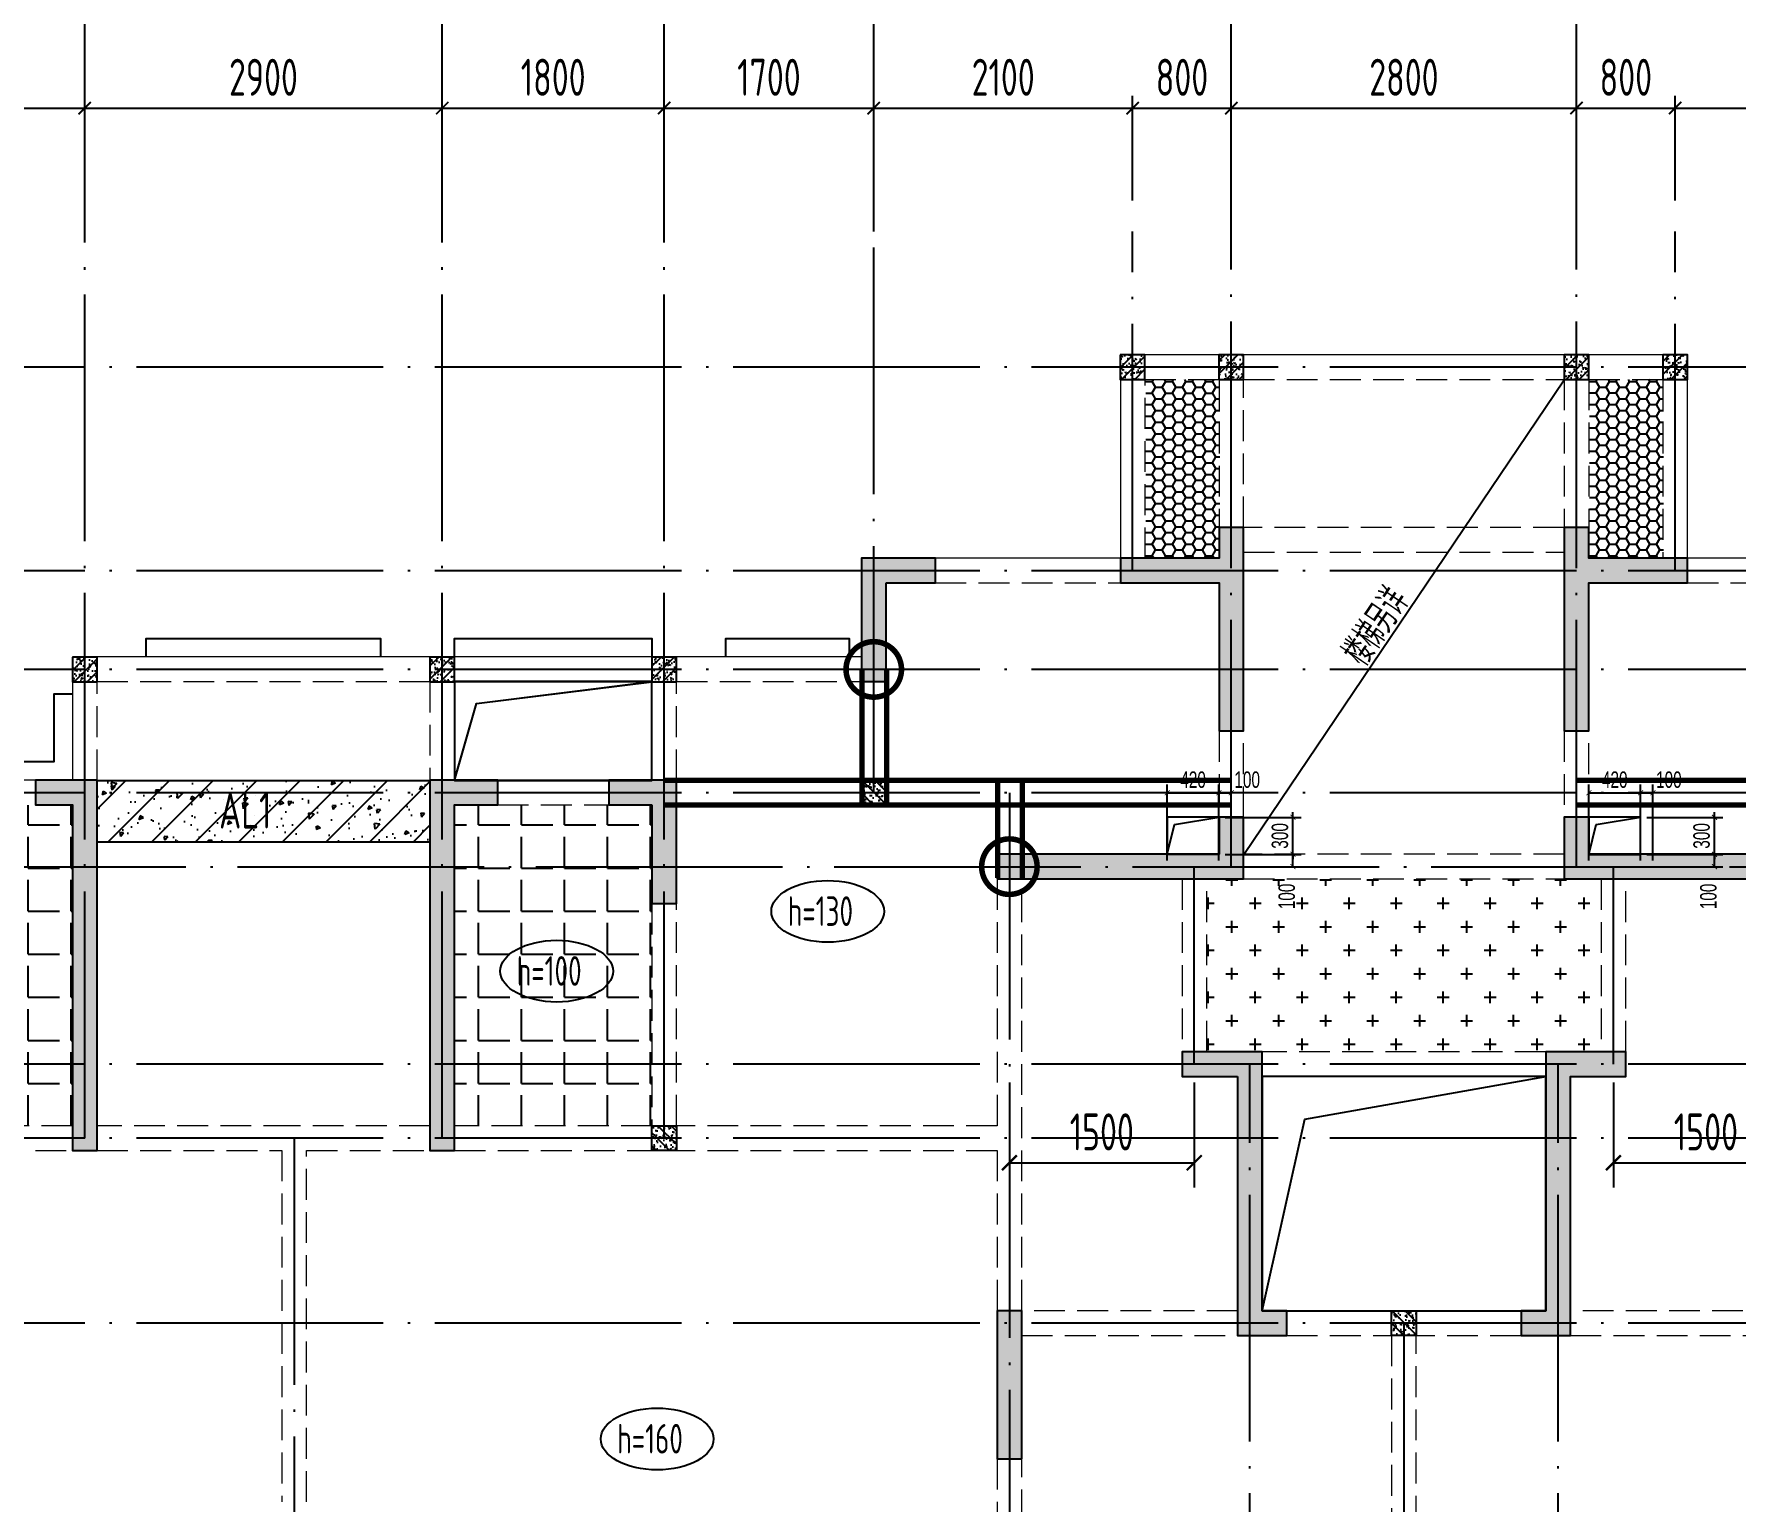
# Model space of a CAD drawing. Extents: x -655480 to 203344, y -294099 to 287156.
# Drawn here: x -164129 to -150325, y -72669 to -60768 of the extents above; entities that cross this region are included whole.
import ezdxf
from ezdxf.enums import TextEntityAlignment as Align

# ---------------------------------------------------------------- set-up
doc = ezdxf.new("R2010")
doc.units = 0
doc.header["$LTSCALE"] = 1000
for name, pattern in [('DASH', [0.35, 0.25, -0.1]), ('DASHED', [0.75, 0.5, -0.25]), ('DOTE', [2.42, 2, -0.2, 0.02, -0.2])]:
    doc.linetypes.add(name, pattern=pattern)
doc.layers.get('0').update_dxf_attribs({"linetype": 'CONTINUOUS'})
doc.layers.get('DEFPOINTS').update_dxf_attribs({"linetype": 'CONTINUOUS'})
doc.layers.add('+公共字体', color=7, linetype='CONTINUOUS', lineweight=20)
for name, color, linetype in [('A-AXIS', 1, 'CONTINUOUS'), ('A-DOTE', 10, 'DOTE'), ('BEAM', 4, 'DASHED'), ('ROOF', 183, 'CONTINUOUS'), ('S-B板填充', 251, 'CONTINUOUS'), ('S-B板标注', 3, 'CONTINUOUS'), ('S-B板配筋号', 7, 'CONTINUOUS'), ('S-C承台编号', 6, 'CONTINUOUS'), ('S-D洞口', 4, 'CONTINUOUS'), ('S-D洞口标注', 3, 'CONTINUOUS'), ('S-L主梁线', 4, 'DASH'), ('S-Q墙填充', 252, 'CONTINUOUS'), ('S-Q墙实线', 6, 'CONTINUOUS'), ('S-Q墙标注', 3, 'CONTINUOUS'), ('S-Y一般标注', 3, 'CONTINUOUS'), ('S-板正筋', 2, 'CONTINUOUS'), ('S-构造柱', 212, 'CONTINUOUS'), ('TEXT', 2, 'CONTINUOUS'), ('水平筋标注', 7, 'CONTINUOUS'), ('看线', 251, 'CONTINUOUS')]:
    doc.layers.add(name, color=color, linetype=linetype)
doc.layers.add('配箍校核', color=34, linetype='CONTINUOUS', plot=False)
doc.styles.add('TSSD_DIMENSION', font='Tssdeng.shx', dxfattribs={"width": 0.7, "bigfont": 'tssdchn.shx'})
doc.styles.add('TSSD_REIN', font='tssdeng.shx', dxfattribs={"width": 0.7, "height": 300, "bigfont": 'tssdchn.shx'})
doc.styles.add('结构文字', font='zstxt.shx', dxfattribs={"width": 0.7, "bigfont": 'zshz.shx'})
doc.dimstyles.new('STRUCK', dxfattribs={"dimtxt": 400, "dimasz": 121, "dimexe": 200, "dimexo": 150, "dimgap": 115, "dimtad": 1, "dimdec": 0, "dimdsep": 46, "dimtxsty": '结构文字', "dimblk": 'ARCHTICK', "dimcen": 400, "dimclrd": 3, "dimclre": 3, "dimclrt": 7, "dimadec": 0, "dimazin": 0, "dimtfac": 1, "dimtdec": 0, "dimtix": 1, "dimtmove": 2, "dimatfit": 3, "dimldrblk": '_DIMX', "dimfxl": 1, "dimtolj": 1, "dimtzin": 0, "dimarcsym": 0})
doc.dimstyles.new('STRUCK30', dxfattribs={"dimscale": 0.33333, "dimtxt": 400, "dimasz": 121, "dimexe": 200, "dimexo": 150, "dimgap": 115, "dimtad": 1, "dimdec": 0, "dimdsep": 46, "dimtxsty": '结构文字', "dimblk": 'ARCHTICK', "dimcen": 400, "dimclrd": 3, "dimclre": 3, "dimclrt": 7, "dimadec": 0, "dimazin": 0, "dimtfac": 1, "dimtdec": 0, "dimtix": 1, "dimtmove": 2, "dimatfit": 3, "dimldrblk": '_DIMX', "dimfxl": 1, "dimtolj": 1, "dimtzin": 0, "dimarcsym": 0})
doc.dimstyles.new('TSSD_100_100', dxfattribs={"dimtxt": 300, "dimasz": 100, "dimexe": 100, "dimexo": 250, "dimgap": 100, "dimtad": 1, "dimdec": 0, "dimzin": 0, "dimdsep": 46, "dimtxsty": 'TSSD_DIMENSION', "dimblk": 'ARCHTICK', "dimcen": 0, "dimdle": 100, "dimclrt": 7, "dimadec": 0, "dimazin": 0, "dimtfac": 1, "dimtdec": 0, "dimtix": 1, "dimtmove": 2, "dimatfit": 3, "dimldrblk": 'ARCHTICK', "dimfxl": 1, "dimtolj": 1, "dimtzin": 0, "dimarcsym": 0})

# ---------------------------------------------------------------- blocks, each defined once
blk = doc.blocks.new('_ArchTick')
at = {"color": 0, "linetype": 'ByBlock', "const_width": 0.15}
blk.add_lwpolyline([(-0.5, -0.5), (0.5, 0.5)], dxfattribs=at)
blk = doc.blocks.new('*D161')
at = {"layer": 'DEFPOINTS', "color": 0, "transparency": 16777216}
for p in [(31400, 19250), (29600, 18250), (31400, 18250)]:
    blk.add_point(p, dxfattribs=at)
at = {"layer": 'S-Y一般标注', "color": 0, "lineweight": -2, "transparency": 16777216}
for p, q in [((29600, 18500), (29600, 19350)), ((31400, 18500), (31400, 19350)), ((29500, 19250), (31500, 19250))]:
    blk.add_line(p, q, dxfattribs=at)
at = {"layer": 'S-Y一般标注', "color": 0, "lineweight": -2, "transparency": 16777216, "xscale": 100, "yscale": 100, "zscale": 100, "rotation": 180}
blk.add_blockref('_ArchTick', (29600, 19250), dxfattribs=at)
at = {"layer": 'S-Y一般标注', "color": 0, "lineweight": -2, "transparency": 16777216, "xscale": 100, "yscale": 100, "zscale": 100}
blk.add_blockref('_ArchTick', (31400, 19250), dxfattribs=at)
at = {"layer": 'S-Y一般标注', "color": 7, "transparency": 16777216, "insert": (30500, 19500), "char_height": 300, "attachment_point": 5, "style": 'TSSD_DIMENSION'}
blk.add_mtext('\\A1;1800', dxfattribs=at)
blk = doc.blocks.new('*D162')
at = {"layer": 'DEFPOINTS', "color": 0, "transparency": 16777216}
for p in [(34300, 19250), (31400, 18250), (34300, 18250)]:
    blk.add_point(p, dxfattribs=at)
at = {"layer": 'S-Y一般标注', "color": 0, "lineweight": -2, "transparency": 16777216}
for p, q in [((31400, 18500), (31400, 19350)), ((34300, 18500), (34300, 19350)), ((31300, 19250), (34400, 19250))]:
    blk.add_line(p, q, dxfattribs=at)
at = {"layer": 'S-Y一般标注', "color": 0, "lineweight": -2, "transparency": 16777216, "xscale": 100, "yscale": 100, "zscale": 100, "rotation": 180}
blk.add_blockref('_ArchTick', (31400, 19250), dxfattribs=at)
at = {"layer": 'S-Y一般标注', "color": 0, "lineweight": -2, "transparency": 16777216, "xscale": 100, "yscale": 100, "zscale": 100}
blk.add_blockref('_ArchTick', (34300, 19250), dxfattribs=at)
at = {"layer": 'S-Y一般标注', "color": 7, "transparency": 16777216, "insert": (32850, 19500), "char_height": 300, "attachment_point": 5, "style": 'TSSD_DIMENSION'}
blk.add_mtext('\\A1;2900', dxfattribs=at)
blk = doc.blocks.new('*D163')
at = {"layer": 'DEFPOINTS', "color": 0, "transparency": 16777216}
for p in [(36100, 19250), (34300, 18250), (36100, 18250)]:
    blk.add_point(p, dxfattribs=at)
at = {"layer": 'S-Y一般标注', "color": 0, "lineweight": -2, "transparency": 16777216}
for p, q in [((34300, 18500), (34300, 19350)), ((36100, 18500), (36100, 19350)), ((34200, 19250), (36200, 19250))]:
    blk.add_line(p, q, dxfattribs=at)
at = {"layer": 'S-Y一般标注', "color": 0, "lineweight": -2, "transparency": 16777216, "xscale": 100, "yscale": 100, "zscale": 100, "rotation": 180}
blk.add_blockref('_ArchTick', (34300, 19250), dxfattribs=at)
at = {"layer": 'S-Y一般标注', "color": 0, "lineweight": -2, "transparency": 16777216, "xscale": 100, "yscale": 100, "zscale": 100}
blk.add_blockref('_ArchTick', (36100, 19250), dxfattribs=at)
at = {"layer": 'S-Y一般标注', "color": 7, "transparency": 16777216, "insert": (35200, 19500), "char_height": 300, "attachment_point": 5, "style": 'TSSD_DIMENSION'}
blk.add_mtext('\\A1;1800', dxfattribs=at)
blk = doc.blocks.new('*D164')
at = {"layer": 'DEFPOINTS', "color": 0, "transparency": 16777216}
for p in [(37800, 19250), (36100, 18250), (37800, 18250)]:
    blk.add_point(p, dxfattribs=at)
at = {"layer": 'S-Y一般标注', "color": 0, "lineweight": -2, "transparency": 16777216}
for p, q in [((36100, 18500), (36100, 19350)), ((37800, 18500), (37800, 19350)), ((36000, 19250), (37900, 19250))]:
    blk.add_line(p, q, dxfattribs=at)
at = {"layer": 'S-Y一般标注', "color": 0, "lineweight": -2, "transparency": 16777216, "xscale": 100, "yscale": 100, "zscale": 100, "rotation": 180}
blk.add_blockref('_ArchTick', (36100, 19250), dxfattribs=at)
at = {"layer": 'S-Y一般标注', "color": 0, "lineweight": -2, "transparency": 16777216, "xscale": 100, "yscale": 100, "zscale": 100}
blk.add_blockref('_ArchTick', (37800, 19250), dxfattribs=at)
at = {"layer": 'S-Y一般标注', "color": 7, "transparency": 16777216, "insert": (36950, 19500), "char_height": 300, "attachment_point": 5, "style": 'TSSD_DIMENSION'}
blk.add_mtext('\\A1;1700', dxfattribs=at)
blk = doc.blocks.new('*D165')
at = {"layer": 'DEFPOINTS', "color": 0, "transparency": 16777216}
for p in [(40700, 19250), (39900, 18250), (40700, 18250)]:
    blk.add_point(p, dxfattribs=at)
at = {"layer": 'S-Y一般标注', "color": 0, "lineweight": -2, "transparency": 16777216}
for p, q in [((39900, 18500), (39900, 19350)), ((40700, 18500), (40700, 19350)), ((39800, 19250), (40800, 19250))]:
    blk.add_line(p, q, dxfattribs=at)
at = {"layer": 'S-Y一般标注', "color": 0, "lineweight": -2, "transparency": 16777216, "xscale": 100, "yscale": 100, "zscale": 100, "rotation": 180}
blk.add_blockref('_ArchTick', (39900, 19250), dxfattribs=at)
at = {"layer": 'S-Y一般标注', "color": 0, "lineweight": -2, "transparency": 16777216, "xscale": 100, "yscale": 100, "zscale": 100}
blk.add_blockref('_ArchTick', (40700, 19250), dxfattribs=at)
at = {"layer": 'S-Y一般标注', "color": 7, "transparency": 16777216, "insert": (40300, 19500), "char_height": 300, "attachment_point": 5, "style": 'TSSD_DIMENSION'}
blk.add_mtext('\\A1;800', dxfattribs=at)
blk = doc.blocks.new('*D166')
at = {"layer": 'DEFPOINTS', "color": 0, "transparency": 16777216}
for p in [(43500, 19250), (40700, 18250), (43500, 18250)]:
    blk.add_point(p, dxfattribs=at)
at = {"layer": 'S-Y一般标注', "color": 0, "lineweight": -2, "transparency": 16777216}
for p, q in [((40700, 18500), (40700, 19350)), ((43500, 18500), (43500, 19350)), ((40600, 19250), (43600, 19250))]:
    blk.add_line(p, q, dxfattribs=at)
at = {"layer": 'S-Y一般标注', "color": 0, "lineweight": -2, "transparency": 16777216, "xscale": 100, "yscale": 100, "zscale": 100, "rotation": 180}
blk.add_blockref('_ArchTick', (40700, 19250), dxfattribs=at)
at = {"layer": 'S-Y一般标注', "color": 0, "lineweight": -2, "transparency": 16777216, "xscale": 100, "yscale": 100, "zscale": 100}
blk.add_blockref('_ArchTick', (43500, 19250), dxfattribs=at)
at = {"layer": 'S-Y一般标注', "color": 7, "transparency": 16777216, "insert": (42100, 19500), "char_height": 300, "attachment_point": 5, "style": 'TSSD_DIMENSION'}
blk.add_mtext('\\A1;2800', dxfattribs=at)
blk = doc.blocks.new('*D167')
at = {"layer": 'DEFPOINTS', "color": 0, "transparency": 16777216}
for p in [(46400, 19250), (44300, 18250), (46400, 18250)]:
    blk.add_point(p, dxfattribs=at)
at = {"layer": 'S-Y一般标注', "color": 0, "lineweight": -2, "transparency": 16777216}
for p, q in [((44300, 18500), (44300, 19350)), ((46400, 18500), (46400, 19350)), ((44200, 19250), (46500, 19250))]:
    blk.add_line(p, q, dxfattribs=at)
at = {"layer": 'S-Y一般标注', "color": 0, "lineweight": -2, "transparency": 16777216, "xscale": 100, "yscale": 100, "zscale": 100, "rotation": 180}
blk.add_blockref('_ArchTick', (44300, 19250), dxfattribs=at)
at = {"layer": 'S-Y一般标注', "color": 0, "lineweight": -2, "transparency": 16777216, "xscale": 100, "yscale": 100, "zscale": 100}
blk.add_blockref('_ArchTick', (46400, 19250), dxfattribs=at)
at = {"layer": 'S-Y一般标注', "color": 7, "transparency": 16777216, "insert": (45742, 19500), "char_height": 300, "attachment_point": 5, "style": 'TSSD_DIMENSION'}
blk.add_mtext('\\A1;2100', dxfattribs=at)
blk = doc.blocks.new('*D185')
at = {"layer": 'DEFPOINTS', "color": 0, "transparency": 16777216}
for p in [(39900, 19250), (37800, 18250), (39900, 18250)]:
    blk.add_point(p, dxfattribs=at)
at = {"layer": 'S-Y一般标注', "color": 0, "lineweight": -2, "transparency": 16777216}
for p, q in [((37800, 18500), (37800, 19350)), ((39900, 18500), (39900, 19350)), ((37700, 19250), (40000, 19250))]:
    blk.add_line(p, q, dxfattribs=at)
at = {"layer": 'S-Y一般标注', "color": 0, "lineweight": -2, "transparency": 16777216, "xscale": 100, "yscale": 100, "zscale": 100, "rotation": 180}
blk.add_blockref('_ArchTick', (37800, 19250), dxfattribs=at)
at = {"layer": 'S-Y一般标注', "color": 0, "lineweight": -2, "transparency": 16777216, "xscale": 100, "yscale": 100, "zscale": 100}
blk.add_blockref('_ArchTick', (39900, 19250), dxfattribs=at)
at = {"layer": 'S-Y一般标注', "color": 7, "transparency": 16777216, "insert": (38850, 19500), "char_height": 300, "attachment_point": 5, "style": 'TSSD_DIMENSION'}
blk.add_mtext('\\A1;2100', dxfattribs=at)
blk = doc.blocks.new('*D186')
at = {"layer": 'DEFPOINTS', "color": 0, "transparency": 16777216}
for p in [(44300, 19250), (43500, 18250), (44300, 18250)]:
    blk.add_point(p, dxfattribs=at)
at = {"layer": 'S-Y一般标注', "color": 0, "lineweight": -2, "transparency": 16777216}
for p, q in [((43500, 18500), (43500, 19350)), ((44300, 18500), (44300, 19350)), ((43400, 19250), (44400, 19250))]:
    blk.add_line(p, q, dxfattribs=at)
at = {"layer": 'S-Y一般标注', "color": 0, "lineweight": -2, "transparency": 16777216, "xscale": 100, "yscale": 100, "zscale": 100, "rotation": 180}
blk.add_blockref('_ArchTick', (43500, 19250), dxfattribs=at)
at = {"layer": 'S-Y一般标注', "color": 0, "lineweight": -2, "transparency": 16777216, "xscale": 100, "yscale": 100, "zscale": 100}
blk.add_blockref('_ArchTick', (44300, 19250), dxfattribs=at)
at = {"layer": 'S-Y一般标注', "color": 7, "transparency": 16777216, "insert": (43900, 19500), "char_height": 300, "attachment_point": 5, "style": 'TSSD_DIMENSION'}
blk.add_mtext('\\A1;800', dxfattribs=at)
blk = doc.blocks.new('20210729.03504727')
at = {"layer": '看线', "color": 202, "ltscale": 0.5}
for points in [[(26800, 10800), (26800, 10950), (28700, 10950), (28700, 10800)], [(29300, 10800), (29300, 10950), (30900, 10950), (30900, 10800)], [(31500, 10800), (31500, 10950), (32500, 10950), (32500, 10800)], [(26200, 10500), (26050, 10500), (26050, 9950), (24500, 9950)]]:
    blk.add_lwpolyline(points, dxfattribs=at)
blk = doc.blocks.new('*D1394')
at = {"layer": 'DEFPOINTS', "color": 0, "transparency": 16777216}
for p in [(-151098, -67119), (-150498, -67119), (-151098, -67419)]:
    blk.add_point(p, dxfattribs=at)
at = {"layer": 'S-D洞口标注', "color": 3, "lineweight": -2, "transparency": 16777216}
for p, q in [((-150498, -67119), (-150498, -67078)), ((-151048, -67119), (-150431, -67119)), ((-150498, -67419), (-150498, -67119)), ((-151048, -67419), (-150431, -67419)), ((-150498, -67419), (-150498, -67459))]:
    blk.add_line(p, q, dxfattribs=at)
at = {"layer": 'S-D洞口标注', "color": 3, "lineweight": -2, "transparency": 16777216, "xscale": 40.33293, "yscale": 40.33293, "zscale": 40.33293}
for p, rotation in [((-150498, -67119), 270), ((-150498, -67419), 90)]:
    blk.add_blockref('_ArchTick', p, dxfattribs=dict(at, rotation=rotation))
at = {"layer": 'S-D洞口标注', "color": 7, "transparency": 16777216, "insert": (-150603, -67269), "char_height": 133.3, "attachment_point": 5, "rotation": 90, "style": '结构文字'}
blk.add_mtext('\\A1;300', dxfattribs=at)
blk = doc.blocks.new('_DIMX')
blk.add_line((-150, 0), (150, 0))
at = {"const_width": 50}
blk.add_lwpolyline([(-70, -70), (70, 70)], dxfattribs=at)
blk = doc.blocks.new('*D1395')
at = {"layer": 'DEFPOINTS', "color": 0, "transparency": 16777216}
for p in [(-151098, -66919), (-151518, -67519), (-151098, -67519)]:
    blk.add_point(p, dxfattribs=at)
at = {"layer": 'S-D洞口标注', "color": 3, "lineweight": -2, "transparency": 16777216}
for p, q in [((-151518, -67469), (-151518, -66853)), ((-151518, -66919), (-151098, -66919)), ((-151098, -67469), (-151098, -66853))]:
    blk.add_line(p, q, dxfattribs=at)
at = {"layer": 'S-D洞口标注', "color": 3, "lineweight": -2, "transparency": 16777216, "xscale": 40.33293, "yscale": 40.33293, "zscale": 40.33293, "rotation": 180}
blk.add_blockref('_ArchTick', (-151518, -66919), dxfattribs=at)
at = {"layer": 'S-D洞口标注', "color": 3, "lineweight": -2, "transparency": 16777216, "xscale": 40.33293, "yscale": 40.33293, "zscale": 40.33293}
blk.add_blockref('_ArchTick', (-151098, -66919), dxfattribs=at)
at = {"layer": 'S-D洞口标注', "color": 7, "transparency": 16777216, "insert": (-151308, -66814), "char_height": 133.3, "attachment_point": 5, "style": '结构文字'}
blk.add_mtext('\\A1;420', dxfattribs=at)
blk = doc.blocks.new('*D1396')
at = {"layer": 'DEFPOINTS', "color": 0, "transparency": 16777216}
for p in [(-150998, -66919), (-151098, -67519), (-150998, -67519)]:
    blk.add_point(p, dxfattribs=at)
at = {"layer": 'S-D洞口标注', "color": 3, "lineweight": -2, "transparency": 16777216}
for p, q in [((-151098, -67469), (-151098, -66853)), ((-151098, -66919), (-150998, -66919)), ((-150998, -67469), (-150998, -66853))]:
    blk.add_line(p, q, dxfattribs=at)
at = {"layer": 'S-D洞口标注', "color": 3, "lineweight": -2, "transparency": 16777216, "xscale": 40.33293, "yscale": 40.33293, "zscale": 40.33293, "rotation": 180}
blk.add_blockref('_ArchTick', (-151098, -66919), dxfattribs=at)
at = {"layer": 'S-D洞口标注', "color": 3, "lineweight": -2, "transparency": 16777216, "xscale": 40.33293, "yscale": 40.33293, "zscale": 40.33293}
blk.add_blockref('_ArchTick', (-150998, -66919), dxfattribs=at)
at = {"layer": 'S-D洞口标注', "color": 7, "transparency": 16777216, "insert": (-150869, -66814), "char_height": 133.3, "attachment_point": 5, "style": '结构文字'}
blk.add_mtext('\\A1;100', dxfattribs=at)
blk = doc.blocks.new('*D1397')
at = {"layer": 'DEFPOINTS', "color": 0, "transparency": 16777216}
for p in [(-151098, -67419), (-150498, -67419), (-151098, -67519)]:
    blk.add_point(p, dxfattribs=at)
at = {"layer": 'S-D洞口标注', "color": 3, "lineweight": -2, "transparency": 16777216}
for p, q in [((-151048, -67419), (-150431, -67419)), ((-150498, -67519), (-150498, -67419)), ((-151048, -67519), (-150431, -67519))]:
    blk.add_line(p, q, dxfattribs=at)
at = {"layer": 'S-D洞口标注', "color": 3, "lineweight": -2, "transparency": 16777216, "xscale": 40.33293, "yscale": 40.33293, "zscale": 40.33293}
for p, rotation in [((-150498, -67419), 90), ((-150498, -67519), 270)]:
    blk.add_blockref('_ArchTick', p, dxfattribs=dict(at, rotation=rotation))
at = {"layer": 'S-D洞口标注', "color": 7, "transparency": 16777216, "insert": (-150548, -67760), "char_height": 133.3, "attachment_point": 5, "rotation": 90, "style": '结构文字'}
blk.add_mtext('\\A1;100', dxfattribs=at)
blk = doc.blocks.new('*D1398')
at = {"layer": 'DEFPOINTS', "color": 0, "transparency": 16777216}
for p in [(-154518, -67119), (-153918, -67119), (-154518, -67419)]:
    blk.add_point(p, dxfattribs=at)
at = {"layer": 'S-D洞口标注', "color": 3, "lineweight": -2, "transparency": 16777216}
for p, q in [((-153918, -67119), (-153918, -67078)), ((-154468, -67119), (-153851, -67119)), ((-153918, -67419), (-153918, -67119)), ((-154468, -67419), (-153851, -67419)), ((-153918, -67419), (-153918, -67459))]:
    blk.add_line(p, q, dxfattribs=at)
at = {"layer": 'S-D洞口标注', "color": 3, "lineweight": -2, "transparency": 16777216, "xscale": 40.33293, "yscale": 40.33293, "zscale": 40.33293}
for p, rotation in [((-153918, -67119), 270), ((-153918, -67419), 90)]:
    blk.add_blockref('_ArchTick', p, dxfattribs=dict(at, rotation=rotation))
at = {"layer": 'S-D洞口标注', "color": 7, "transparency": 16777216, "insert": (-154023, -67269), "char_height": 133.3, "attachment_point": 5, "rotation": 90, "style": '结构文字'}
blk.add_mtext('\\A1;300', dxfattribs=at)
blk = doc.blocks.new('*D1399')
at = {"layer": 'DEFPOINTS', "color": 0, "transparency": 16777216}
for p in [(-154518, -66919), (-154938, -67519), (-154518, -67519)]:
    blk.add_point(p, dxfattribs=at)
at = {"layer": 'S-D洞口标注', "color": 3, "lineweight": -2, "transparency": 16777216}
for p, q in [((-154938, -67469), (-154938, -66852)), ((-154938, -66919), (-154518, -66919)), ((-154518, -67469), (-154518, -66852))]:
    blk.add_line(p, q, dxfattribs=at)
at = {"layer": 'S-D洞口标注', "color": 3, "lineweight": -2, "transparency": 16777216, "xscale": 40.33293, "yscale": 40.33293, "zscale": 40.33293, "rotation": 180}
blk.add_blockref('_ArchTick', (-154938, -66919), dxfattribs=at)
at = {"layer": 'S-D洞口标注', "color": 3, "lineweight": -2, "transparency": 16777216, "xscale": 40.33293, "yscale": 40.33293, "zscale": 40.33293}
blk.add_blockref('_ArchTick', (-154518, -66919), dxfattribs=at)
at = {"layer": 'S-D洞口标注', "color": 7, "transparency": 16777216, "insert": (-154728, -66814), "char_height": 133.3, "attachment_point": 5, "style": '结构文字'}
blk.add_mtext('\\A1;420', dxfattribs=at)
blk = doc.blocks.new('*D1400')
at = {"layer": 'DEFPOINTS', "color": 0, "transparency": 16777216}
for p in [(-154418, -66919), (-154518, -67519), (-154418, -67519)]:
    blk.add_point(p, dxfattribs=at)
at = {"layer": 'S-D洞口标注', "color": 3, "lineweight": -2, "transparency": 16777216}
for p, q in [((-154518, -67469), (-154518, -66852)), ((-154518, -66919), (-154418, -66919)), ((-154418, -67469), (-154418, -66852))]:
    blk.add_line(p, q, dxfattribs=at)
at = {"layer": 'S-D洞口标注', "color": 3, "lineweight": -2, "transparency": 16777216, "xscale": 40.33293, "yscale": 40.33293, "zscale": 40.33293, "rotation": 180}
blk.add_blockref('_ArchTick', (-154518, -66919), dxfattribs=at)
at = {"layer": 'S-D洞口标注', "color": 3, "lineweight": -2, "transparency": 16777216, "xscale": 40.33293, "yscale": 40.33293, "zscale": 40.33293}
blk.add_blockref('_ArchTick', (-154418, -66919), dxfattribs=at)
at = {"layer": 'S-D洞口标注', "color": 7, "transparency": 16777216, "insert": (-154289, -66814), "char_height": 133.3, "attachment_point": 5, "style": '结构文字'}
blk.add_mtext('\\A1;100', dxfattribs=at)
blk = doc.blocks.new('*D1401')
at = {"layer": 'DEFPOINTS', "color": 0, "transparency": 16777216}
for p in [(-154518, -67419), (-153918, -67419), (-154518, -67519)]:
    blk.add_point(p, dxfattribs=at)
at = {"layer": 'S-D洞口标注', "color": 3, "lineweight": -2, "transparency": 16777216}
for p, q in [((-154468, -67419), (-153851, -67419)), ((-153918, -67519), (-153918, -67419)), ((-154468, -67519), (-153851, -67519))]:
    blk.add_line(p, q, dxfattribs=at)
at = {"layer": 'S-D洞口标注', "color": 3, "lineweight": -2, "transparency": 16777216, "xscale": 40.33293, "yscale": 40.33293, "zscale": 40.33293}
for p, rotation in [((-153918, -67419), 90), ((-153918, -67519), 270)]:
    blk.add_blockref('_ArchTick', p, dxfattribs=dict(at, rotation=rotation))
at = {"layer": 'S-D洞口标注', "color": 7, "transparency": 16777216, "insert": (-153968, -67760), "char_height": 133.3, "attachment_point": 5, "rotation": 90, "style": '结构文字'}
blk.add_mtext('\\A1;100', dxfattribs=at)
blk = doc.blocks.new('20210803.22403995')
at = {"layer": '+公共字体', "color": 2, "const_width": 45}
for points in [[(-831038, -168387, 1), (-831038, -167937, 1), (-831038, -168387, -1)], [(-829938, -169986, 1), (-829938, -169536, 1), (-829938, -169986, -1)]]:
    blk.add_lwpolyline(points, format="xyb", dxfattribs=at)
blk = doc.blocks.new('20210807.15312446')
at = {"layer": 'S-Q墙填充'}
h = blk.add_hatch(color=252, dxfattribs=at)
h.dxf.hatch_style = 1
h.paths.add_polyline_path([(97216, 67840), (97216, 68190), (97016, 68190), (97016, 67940), (96216, 67940), (96216, 67740), (97016, 67740), (97016, 66540), (97216, 66540)])
h = blk.add_hatch(color=252, dxfattribs=at)
h.dxf.hatch_style = 1
h.paths.add_polyline_path([(99816, 67840), (99816, 66540), (100016, 66540), (100016, 67740), (100815, 67740), (100815, 67940), (100016, 67940), (100016, 68190), (99816, 68190)])
h = blk.add_hatch(color=252, dxfattribs=at)
h.dxf.hatch_style = 1
h.paths.add_polyline_path([(94316, 67740), (94716, 67740), (94716, 67940), (94116, 67940), (94116, 66940), (94316, 66940)])
h = blk.add_hatch(color=252, dxfattribs=at)
h.dxf.hatch_style = 1
h.paths.add_polyline_path([(87916, 66140), (87416, 66140), (87416, 65940), (87716, 65940), (87716, 63140), (87916, 63140)])
h = blk.add_hatch(color=252, dxfattribs=at)
h.dxf.hatch_style = 1
h.paths.add_polyline_path([(90616, 66140), (90616, 63140), (90816, 63140), (90816, 65940), (91166, 65940), (91166, 66140)])
h = blk.add_hatch(color=252, dxfattribs=at)
h.dxf.hatch_style = 1
h.paths.add_polyline_path([(92416, 65940), (92416, 65140), (92616, 65140), (92616, 66140), (92066, 66140), (92066, 65940)])
h = blk.add_hatch(color=252, dxfattribs=at)
h.dxf.hatch_style = 1
h.paths.add_polyline_path([(95216, 65340), (96816, 65340), (97216, 65340), (97216, 65840), (97016, 65840), (97016, 65540), (96816, 65540), (95216, 65540)])
h = blk.add_hatch(color=252, dxfattribs=at)
h.dxf.hatch_style = 1
h.paths.add_polyline_path([(100016, 65540), (100016, 65840), (99816, 65840), (99816, 65340), (100216, 65340), (101816, 65340), (101816, 65540), (100216, 65540)])
h = blk.add_hatch(color=252, dxfattribs=at)
h.dxf.hatch_style = 1
h.paths.add_polyline_path([(97166, 63740), (97166, 61640), (97566, 61640), (97566, 61840), (97366, 61840), (97366, 63940), (96716, 63940), (96716, 63740)])
h = blk.add_hatch(color=252, dxfattribs=at)
h.dxf.hatch_style = 1
h.paths.add_polyline_path([(99666, 61840), (99466, 61840), (99466, 61640), (99866, 61640), (99866, 63740), (100316, 63740), (100316, 63940), (99666, 63940)])
h = blk.add_hatch(color=252, dxfattribs=at)
h.dxf.hatch_style = 1
h.paths.add_polyline_path([(95416, 60640), (95416, 61840), (95216, 61840), (95216, 60640)])
at = {"layer": 'S-D洞口', "color": 5}
for points in [[(90816, 66140), (92416, 66140), (92416, 66940), (90816, 66940), (90816, 66140), (90993, 66762), (92416, 66940)], [(97366, 61840), (99666, 61840), (99666, 63740), (97366, 63740), (97366, 61840), (97712, 63393), (99666, 63740)]]:
    blk.add_lwpolyline(points, dxfattribs=at)
at = {"layer": 'S-L主梁线', "linetype": 'ByBlock', "lineweight": 18}
for p, q in [((96216, 69590), (96216, 67940)), ((97116, 69590), (96216, 69590)), ((99916, 69590), (97116, 69590)), ((100816, 69590), (99916, 69590)), ((100816, 67940), (100816, 69590)), ((96216, 67940), (94716, 67940)), ((102316, 67940), (100816, 67940)), ((87716, 67140), (87716, 66140)), ((90716, 67140), (87716, 67140)), ((92516, 67140), (90716, 67140)), ((94116, 67140), (92516, 67140)), ((90816, 66940), (92416, 66940)), ((90816, 66140), (90816, 66940)), ((92416, 66940), (92416, 66140)), ((87416, 66140), (86016, 66140)), ((92066, 66140), (91166, 66140)), ((97366, 63740), (99666, 63740)), ((98516, 61840), (97566, 61840)), ((99466, 61840), (98516, 61840))]:
    blk.add_line(p, q, dxfattribs=at)
at = {"layer": 'S-L主梁线', "linetype": 'DASH', "lineweight": 18}
for p, q in [((96416, 69390), (97016, 69390)), ((96416, 67940), (96416, 69390)), ((97016, 69390), (97016, 68190)), ((97216, 69390), (99816, 69390)), ((97216, 68190), (97216, 69390)), ((99816, 69390), (99816, 68190)), ((100015, 69390), (100016, 68190)), ((100016, 69390), (100616, 69390)), ((100616, 69390), (100616, 67940)), ((99815, 68190), (97216, 68190)), ((97216, 67990), (99816, 67990)), ((94716, 67740), (96216, 67740)), ((100816, 67740), (102316, 67740)), ((87916, 66940), (90616, 66940)), ((87916, 66140), (87916, 66940)), ((90616, 66940), (90616, 66140)), ((92616, 66940), (94116, 66940)), ((92616, 66140), (92616, 66940)), ((97016, 66540), (97016, 65840)), ((97216, 65840), (97216, 66540)), ((99816, 66540), (99816, 65840)), ((100016, 65840), (100016, 66540)), ((86016, 65940), (87416, 65940)), ((91166, 65940), (92066, 65940)), ((99816, 65540), (97216, 65540)), ((95216, 65340), (95216, 63340)), ((95416, 63240), (95416, 65340)), ((96716, 65340), (96716, 63940)), ((96916, 63940), (96916, 65340)), ((97216, 65340), (99816, 65340)), ((100116, 65340), (100116, 63940)), ((100316, 63940), (100316, 65340)), ((92416, 65140), (92416, 63340)), ((92616, 63340), (92616, 65140)), ((99666, 63940), (97366, 63940)), ((87716, 63340), (86016, 63340)), ((89516, 63340), (87916, 63340)), ((90616, 63340), (89516, 63340)), ((92416, 63340), (90816, 63340)), ((95216, 63340), (92616, 63340)), ((95416, 61840), (95416, 63240)), ((86016, 63140), (87716, 63140)), ((87916, 63140), (89416, 63140)), ((89416, 63140), (89416, 60290)), ((89616, 63140), (90616, 63140)), ((89616, 60290), (89616, 63140)), ((90816, 63140), (92516, 63140)), ((92516, 63140), (95216, 63140)), ((95216, 63140), (95216, 61840)), ((97166, 61840), (95416, 61840)), ((101616, 61840), (99866, 61840)), ((95416, 61640), (97166, 61640)), ((97566, 61640), (98516, 61640)), ((98416, 61640), (98416, 57640)), ((98516, 61640), (99466, 61640)), ((98616, 57640), (98616, 61640)), ((99866, 61640), (101616, 61640)), ((95216, 60640), (95216, 59090)), ((95416, 59090), (95416, 60640))]:
    blk.add_line(p, q, dxfattribs=at)
at = {"layer": 'S-Q墙实线'}
blk.add_lwpolyline([(97216, 67840), (97216, 68190), (97016, 68190), (97016, 67940), (96216, 67940), (96216, 67740), (97016, 67740), (97016, 66540), (97216, 66540), (97216, 67840)], dxfattribs=at)
for points in [[(99816, 67840), (99816, 66540), (100016, 66540), (100016, 67740), (100815, 67740), (100815, 67940), (100016, 67940), (100016, 68190), (99816, 68190)], [(94316, 67740), (94716, 67740), (94716, 67940), (94116, 67940), (94116, 66940), (94316, 66940)], [(87916, 66140), (87416, 66140), (87416, 65940), (87716, 65940), (87716, 63140), (87916, 63140)], [(90616, 66140), (90616, 63140), (90816, 63140), (90816, 65940), (91166, 65940), (91166, 66140)], [(92416, 65940), (92416, 65140), (92616, 65140), (92616, 66140), (92066, 66140), (92066, 65940)], [(95216, 65340), (96816, 65340), (97216, 65340), (97216, 65840), (97016, 65840), (97016, 65540), (96816, 65540), (95216, 65540)], [(100016, 65540), (100016, 65840), (99816, 65840), (99816, 65340), (100216, 65340), (101816, 65340), (101816, 65540), (100216, 65540)], [(97166, 63740), (97166, 61640), (97566, 61640), (97566, 61840), (97366, 61840), (97366, 63940), (96716, 63940), (96716, 63740)], [(99666, 61840), (99466, 61840), (99466, 61640), (99866, 61640), (99866, 63740), (100316, 63740), (100316, 63940), (99666, 63940)], [(95416, 60640), (95416, 61840), (95216, 61840), (95216, 60640)]]:
    blk.add_lwpolyline(points, close=True, dxfattribs=at)
blk = doc.blocks.new('20210730.02141516')
at = {"layer": 'S-构造柱'}
h = blk.add_hatch(dxfattribs=at)
h.set_pattern_fill('ARMORED', color=256, scale=15, angle=-90, style=0)
h.set_pattern_definition([(320, (-154189.41, 3278673.45), (-9.4128202, -107.5890274), [11.25, -123.75]), (265, (-154189.41, 3278673.45), (112.82882, 20.8127), [9, -99]), (10.4514, (-154190.19, 3278664.49), (103.4159313, -86.7764073), [9.5610285, -105.1713168]), (316.1842, (-154159.41, 3278673.45), (-24.827852, -160.0861573), [16.875, -185.625]), (6.6356, (-154161.48, 3278660.11), (146.117681, -140.199406), [14.341543, -157.75695]), (261.1842, (-154159.41, 3278673.45), (146.11779, -140.199292), [13.5, -148.5]), (291, (-154166.91, 3278658.45), (-60.3928336, -89.5360578), [11.25, -123.75]), (236, (-154166.91, 3278658.45), (108.7725068, -36.4972998), [9, -99]), (341.4514, (-154171.94, 3278650.99), (48.3795745, -126.0333943), [9.5610285, -105.1713168]), (307.5, (-154189.41, 3278673.454), (49.93407807, -1.8239783), [0, -97.8, 0, -100.5, 0, -99.375]), (277.5, (-154189.41, 3278673.454), (59.1617568, -39.4604306), [0, -57.3, 0, -95.55, 0, -37.875]), (237.5, (-154189.41, 3278706.904), (-3.38323076, -80.07336543), [0, -37.5, 0, -117, 0, -155.25]), (227.5, (-154189.41, 3278721.904), (15.0157473, -87.4779254), [0, -48.75, 0, -77.7, 0, -110.25]), (315, (-154189.41, 3278673.454), (53.0330086, 53.0330086), [])])
h.paths.add_polyline_path([(200, 200), (200, 0), (0, 0), (0, 200)])
blk.add_lwpolyline([(200, 200), (200, 0), (0, 0), (0, 200)], close=True, dxfattribs=at)
blk = doc.blocks.new('20210809.18285270')
at = {"layer": 'ROOF', "xscale": -1, "rotation": 4.61764226855621e-08}
for p in [(35500, 12550), (36300, 12550), (39100, 12550), (39900, 12550), (27000, 10100), (29900, 10100), (31700, 10100)]:
    blk.add_blockref('20210730.02141516', p, dxfattribs=at)
at = {"layer": 'ROOF', "rotation": 359.9999999538236}
for p in [(33200, 9100), (37500, 4800)]:
    blk.add_blockref('20210730.02141516', p, dxfattribs=at)
at = {"layer": 'ROOF'}
blk.add_blockref('20210730.02141516', (31500, 6300), dxfattribs=at)
blk = doc.blocks.new('*D410')
at = {"layer": 'DEFPOINTS', "color": 0, "transparency": 16777216}
for p in [(-180458, -4859), (-178959, -4859), (-178959, -5659)]:
    blk.add_point(p, dxfattribs=at)
at = {"layer": 'S-Q墙标注', "color": 3, "lineweight": -2, "transparency": 16777216}
for p, q in [((-180458, -5009), (-180458, -5859)), ((-178959, -5009), (-178959, -5859)), ((-180458, -5659), (-178959, -5659))]:
    blk.add_line(p, q, dxfattribs=at)
at = {"layer": 'S-Q墙标注', "color": 3, "lineweight": -2, "transparency": 16777216, "xscale": 121, "yscale": 121, "zscale": 121, "rotation": 180}
blk.add_blockref('_ArchTick', (-180458, -5659), dxfattribs=at)
at = {"layer": 'S-Q墙标注', "color": 3, "lineweight": -2, "transparency": 16777216, "xscale": 121, "yscale": 121, "zscale": 121}
blk.add_blockref('_ArchTick', (-178959, -5659), dxfattribs=at)
at = {"layer": 'S-Q墙标注', "color": 7, "transparency": 16777216, "insert": (-179709, -5409), "char_height": 300, "attachment_point": 5, "style": 'TSSD_REIN'}
blk.add_mtext('\\A1;1500', dxfattribs=at)
blk = doc.blocks.new('*D411')
at = {"layer": 'DEFPOINTS', "color": 0, "transparency": 16777216}
for p in [(-175559, -4859), (-174059, -4859), (-174059, -5659)]:
    blk.add_point(p, dxfattribs=at)
at = {"layer": 'S-Q墙标注', "color": 3, "lineweight": -2, "transparency": 16777216}
for p, q in [((-175559, -5009), (-175559, -5859)), ((-174059, -5009), (-174059, -5859)), ((-175559, -5659), (-174059, -5659))]:
    blk.add_line(p, q, dxfattribs=at)
at = {"layer": 'S-Q墙标注', "color": 3, "lineweight": -2, "transparency": 16777216, "xscale": 121, "yscale": 121, "zscale": 121, "rotation": 180}
blk.add_blockref('_ArchTick', (-175559, -5659), dxfattribs=at)
at = {"layer": 'S-Q墙标注', "color": 3, "lineweight": -2, "transparency": 16777216, "xscale": 121, "yscale": 121, "zscale": 121}
blk.add_blockref('_ArchTick', (-174059, -5659), dxfattribs=at)
at = {"layer": 'S-Q墙标注', "color": 7, "transparency": 16777216, "insert": (-174809, -5409), "char_height": 300, "attachment_point": 5, "style": 'TSSD_REIN'}
blk.add_mtext('\\A1;1500', dxfattribs=at)
blk = doc.blocks.new('20210726.16395156')
at = {"layer": 'A-AXIS'}
for p, q in [((31400, 18249.9), (31400, 21049.9)), ((34300, 18249.9), (34300, 21049.9)), ((36100, 18249.9), (36100, 21049.9)), ((37800, 18249.9), (37800, 21049.9)), ((40700, 18249.9), (40700, 21049.9)), ((43500, 18249.9), (43500, 21049.9))]:
    blk.add_line(p, q, dxfattribs=at)
at = {"layer": 'A-DOTE'}
for p, q in [((31400, 10900), (31400, 18249.9)), ((34300, 10900), (34300, 18249.9)), ((36100, 10900), (36100, 18249.9)), ((37800, 13700), (37800, 18249.9)), ((39900, 15500), (39900, 18249.9)), ((40700, 13100.3), (40700, 18249.9)), ((43500, 13100.3), (43500, 18249.9)), ((44300, 15500), (44300, 18249.9)), ((55600, 17150), (3600, 17150)), ((55600, 15500), (3600, 15500)), ((55600, 14700), (3600, 14700)), ((55600, 13700), (3600, 13700)), ((38900.2, 13700), (38900, 3600)), ((3600, 13100.3), (55600, 13100.3)), ((40400, 11500), (40400, 13100)), ((43800, 11500), (43800, 13100)), ((55600, 11500), (3600, 11500)), ((40850, 3600.2), (40850, 11500)), ((43350, 3600.2), (43350, 11500)), ((55600, 10900), (3600, 10900)), ((33100, 10900), (33100, 3600)), ((55600, 9400), (3600, 9400)), ((42100, 9400), (42100, 3600))]:
    blk.add_line(p, q, dxfattribs=at)
at = {"layer": 'S-Y一般标注'}
for base, p1, p2, picture, middle in [((31400, 19249.9), (29600, 18249.9), (31400, 18249.9), '*D161', (30500, 19499.9)), ((34300, 19249.9), (31400, 18249.9), (34300, 18249.9), '*D162', (32850, 19499.9)), ((36100, 19249.9), (34300, 18249.9), (36100, 18249.9), '*D163', (35200, 19499.9)), ((37800, 19249.9), (36100, 18249.9), (37800, 18249.9), '*D164', (36950, 19499.9)), ((39900, 19249.9), (37800, 18249.9), (39900, 18249.9), '*D185', (38850, 19499.9)), ((40700, 19249.9), (39900, 18249.9), (40700, 18249.9), '*D165', (40300, 19499.9)), ((43500, 19249.9), (40700, 18249.9), (43500, 18249.9), '*D166', (42100, 19499.9)), ((44300, 19249.9), (43500, 18249.9), (44300, 18249.9), '*D186', (43900, 19499.9))]:
    dim = blk.add_linear_dim(base=base, p1=p1, p2=p2, dimstyle='TSSD_100_100', dxfattribs=at)
    dim.commit()
    dim.dimension.update_dxf_attribs({"geometry": picture, "text_midpoint": middle})
dim = blk.add_linear_dim(base=(46400, 19249.9), p1=(44300, 18249.9), p2=(46400, 18249.9), dimstyle='TSSD_100_100', dxfattribs=at)
dim.commit()
dim.dimension.update_dxf_attribs({"geometry": '*D167', "text_midpoint": (45741.9, 19499.9), "dimtype": 160})
blk = doc.blocks.new('20210810.19092027')
at = {"layer": 'S-Q墙标注'}
for base, p1, p2, picture, middle in [((121017.8, 61274), (119518, 62074), (121017.8, 62074), '*D410', (120267.9, 61524)), ((125917.7, 61274), (124417.8, 62074), (125917.7, 62074), '*D411', (125167.7, 61524))]:
    dim = blk.add_linear_dim(base=base, p1=p1, p2=p2, dimstyle='STRUCK', override={"dimtxt": 300, "dimgap": 100, "dimtxsty": 'TSSD_REIN'}, dxfattribs=at)
    dim.commit()
    dim.dimension.update_dxf_attribs({"geometry": picture, "text_midpoint": middle, "insert": (299976.5, 66933)})

msp = doc.modelspace()

# ---------------------------------------------------------------- hatches: boundary and pattern name
at = {"layer": 'BEAM', "linetype": 'ByBlock'}
h = msp.add_hatch(dxfattribs=at)
h.set_pattern_fill('ARMORED', color=252, scale=50, angle=180, style=0)
h.set_pattern_definition([(230, (-381389, 1847102.42), (-358.63009, 31.376067), [37.5, -412.5]), (175, (-381389, 1847102.42), (69.37567, -376.09607), [30, -330]), (280.4514, (-381418.88, 1847105.04), (-289.25469, -344.71977), [31.870095, -350.571056]), (226.1842, (-381389, 1847002.42), (-533.62052, 82.75951), [56.25, -618.75]), (276.6356, (-381433.46, 1847009.3), (-467.33135, -487.05894), [47.80514, -525.8565]), (171.1842, (-381389, 1847002.4), (-467.33097, -487.0593), [45, -495]), (201, (-381439, 1847027.42), (-298.453526, 201.309445), [37.5, -412.5]), (146, (-381439, 1847027.42), (-121.657666, -362.57502), [30, -330]), (251.4514, (-381463.86, 1847044.2), (-420.111314, -161.26525), [31.870095, -350.571056]), (217.5, (-381388.99, 1847102.42), (-6.079928, -166.446927), [0, -326, 0, -335, 0, -331.25]), (187.5, (-381388.99, 1847102.42), (-131.534769, -197.205856), [0, -191, 0, -318.5, 0, -126.25]), (147.5, (-381277.49, 1847102.42), (-266.911218, 11.277436), [0, -125, 0, -390, 0, -517.5]), (137.5, (-381227.5, 1847102.42), (-291.593085, -50.05249), [0, -162.5, 0, -259, 0, -367.5]), (225, (-381389, 1847102.42), (176.776695, -176.776695), [])])
h.paths.add_polyline_path([(-160917.86, -67318.88), (-163617.86, -67318.88), (-163617.86, -66818.88), (-160917.86, -66818.88)])
at = {"layer": 'S-B板填充', "linetype": 'ByBlock'}
h = msp.add_hatch(dxfattribs=at)
h.set_pattern_fill('HONEY', color=252, scale=17.142857, style=0)
h.set_pattern_definition([(0, (-99433.06, -247605.24), (81.642857, 47.136514), [54.42857, -108.857143]), (120, (-99433.06, -247605.24), (-81.642847, 47.136531), [54.42857, -108.857143]), (60, (-99433.06, -247605.24), (1e-05, 94.273045), [-108.857143, 54.42857])])
h.paths.add_polyline_path([(-155111.82, -65018.84), (-154511.68, -65018.84), (-154511.68, -63568.84), (-155111.82, -63568.84)])
h = msp.add_hatch(dxfattribs=at)
h.set_pattern_fill('HONEY', color=252, scale=17.142857, style=0)
h.set_pattern_definition([(0, (-95833.25, -247605.107), (81.642857, 47.136514), [54.42857, -108.857143]), (120, (-95833.25, -247605.107), (-81.642847, 47.136531), [54.42857, -108.857143]), (60, (-95833.25, -247605.107), (1e-05, 94.273045), [-108.857143, 54.42857])])
h.paths.add_polyline_path([(-151512.01, -65018.84), (-150911.87, -65018.84), (-150911.87, -63568.7), (-151512.01, -63568.7)])
at = {"layer": 'S-B板填充'}
h = msp.add_hatch(dxfattribs=at)
h.set_pattern_fill('ANGLE', color=252, scale=50, style=0)
h.set_pattern_definition([(0, (-67783.9, -215262.7), (0, 349.25), [254, -95.25]), (90, (-67783.9, -215262.7), (-349.25, 2e-14), [254, -95.25])])
h.paths.add_polyline_path([(-165417.86, -67018.84), (-163817.84, -67018.84), (-163817.84, -69618.84), (-165417.86, -69618.84)])
h = msp.add_hatch(dxfattribs=at)
h.set_pattern_fill('ANGLE', color=252, scale=50, style=0)
h.set_pattern_definition([(0, (-63083.93, -215262.7), (0, 349.25), [254, -95.25]), (90, (-63083.93, -215262.7), (-349.25, 2e-14), [254, -95.25])])
h.paths.add_polyline_path([(-160717.87, -67018.84), (-159117.86, -67018.84), (-159117.86, -69618.84), (-160717.87, -69618.84)])
h = msp.add_hatch(dxfattribs=at)
h.set_pattern_fill('CROSS', color=252, scale=30, style=0)
h.set_pattern_definition([(0, (-67783.92, -215262.7), (190.5, 190.5), [95.25, -285.75]), (90, (-67736.3, -215310.33), (-190.5, 190.5), [95.25, -285.75])])
h.paths.add_polyline_path([(-154617.92, -67618.57), (-151417.98, -67618.57), (-151417.98, -69018.84), (-154617.92, -69018.84)])

# ---------------------------------------------------------------- linework, layer by layer
at = {"layer": 'BEAM', "linetype": 'ByBlock'}
msp.add_lwpolyline([(-160917.86, -67318.88), (-163617.86, -67318.88), (-163617.86, -66818.88), (-160917.86, -66818.88)], close=True, dxfattribs=at)
at = {"layer": 'S-B板标注'}
for centre in [(-157690.94, -67881.2), (-159889.39, -68365.76), (-159074.53, -72158.21)]:
    msp.add_ellipse(centre, major_axis=(-457.33, 0), ratio=0.54724159, dxfattribs=at)
at = {"layer": 'S-B板配筋号', "color": 1}
msp.add_lwpolyline([(-154317.41, -67420.33), (-151717.9, -63570.6)], dxfattribs=at)
at = {"layer": 'S-D洞口', "color": 5}
for points in [[(-160717.86, -66818.84), (-159117.86, -66818.84), (-159117.86, -66018.84), (-160717.86, -66018.84), (-160717.86, -66818.84), (-160540.08, -66196.62), (-159117.86, -66018.84)], [(-154937.86, -67418.56), (-154517.86, -67418.56), (-154517.86, -67118.56), (-154937.86, -67118.56), (-154937.86, -67418.56), (-154879.53, -67176.9), (-154517.86, -67118.56)], [(-151517.86, -67418.57), (-151097.86, -67418.57), (-151097.86, -67118.57), (-151517.86, -67118.57), (-151517.86, -67418.57), (-151459.52, -67176.9), (-151097.86, -67118.57)], [(-154167.86, -71118.84), (-151867.86, -71118.84), (-151867.86, -69218.84), (-154167.86, -69218.84), (-154167.86, -71118.84), (-153821.03, -69565.67), (-151867.86, -69218.84)]]:
    msp.add_lwpolyline(points, dxfattribs=at)
at = {"layer": 'S-板正筋', "color": 5, "linetype": 'DASH', "const_width": 42.86}
for points in [[(-157412.35, -65918.84), (-157412.35, -67018.84)], [(-157212.35, -65918.84), (-157212.35, -67018.84)], [(-154412.34, -66818.84), (-159012.35, -66818.84)], [(-156312.35, -67609.29), (-156312.35, -66818.84)], [(-156112.34, -67609.29), (-156112.34, -66818.84)], [(-151612.36, -66818.84), (-147012.35, -66818.84)], [(-154412.34, -67018.84), (-159012.35, -67018.84)], [(-151612.36, -67018.84), (-147012.35, -67018.84)]]:
    msp.add_lwpolyline(points, dxfattribs=at)

# ---------------------------------------------------------------- block references
msp.add_blockref('20210729.03504727', (-190017.88, -76618.84))
at = {"layer": 'A-DOTE'}
msp.add_blockref('20210726.16395156', (-195117.86, -80618.89), dxfattribs=at)
at = {"layer": 'S-C承台编号'}
msp.add_blockref('20210803.22403995', (673720.28, 102242.69), dxfattribs=at)
at = {"layer": 'S-Q墙填充'}
msp.add_blockref('20210807.15312446', (-251533.5, -132958.38), dxfattribs=at)
at = {"layer": '水平筋标注'}
msp.add_blockref('20210810.19092027', (-275735.69, -131192.83), dxfattribs=at)
at = {"layer": '配箍校核'}
msp.add_blockref('20210809.18285270', (-190617.87, -76119), dxfattribs=at)

# ---------------------------------------------------------------- texts
at = {"layer": 'S-B板标注', "color": 7, "style": 'TSSD_REIN', "width": 0.7}
for s, p in [('h=130', (-158015.63, -67999.35)), ('h=100', (-160214.08, -68483.9)), ('h=160', (-159399.22, -72276.36))]:
    msp.add_text(s, height=240, dxfattribs=at).set_placement(p)
at = {"layer": 'S-B板配筋号', "color": 1, "style": 'TSSD_REIN', "width": 0.7}
msp.add_text('楼梯另详', height=250, rotation=55.970982, dxfattribs=at).set_placement((-153327.72, -65914.2))
at = {"layer": 'TEXT', "color": 1, "style": 'TSSD_REIN', "width": 0.7}
msp.add_text('AL1', height=300, dxfattribs=at).set_placement((-162203.19, -67209.49, 0), align=Align.RIGHT)

# ---------------------------------------------------------------- dimensions: what is measured, and where the dimension line sits
at = {"layer": 'S-D洞口标注'}
for base, p1, p2, picture, middle in [((-154517.86, -66919.16), (-154937.86, -67519.16), (-154517.86, -67518.56), '*D1399', (-154727.86, -66814.17)), ((-151097.85, -66919.17), (-151517.86, -67519.17), (-151097.85, -67518.57), '*D1395', (-151307.85, -66814.17))]:
    dim = msp.add_linear_dim(base=base, p1=p1, p2=p2, dimstyle='STRUCK30', dxfattribs=at)
    dim.commit()
    dim.dimension.update_dxf_attribs({"geometry": picture, "text_midpoint": middle})
for base, p1, p2, picture, middle in [((-154417.87, -66919.16), (-154517.86, -67518.56), (-154417.87, -67518.56), '*D1400', (-154288.98, -66814.17)), ((-150997.86, -66919.17), (-151097.85, -67518.57), (-150997.86, -67518.57), '*D1396', (-150868.98, -66814.17))]:
    dim = msp.add_linear_dim(base=base, p1=p1, p2=p2, dimstyle='STRUCK30', dxfattribs=at)
    dim.commit()
    dim.dimension.update_dxf_attribs({"geometry": picture, "text_midpoint": middle, "dimtype": 160})
for base, p1, p2, picture, middle in [((-153917.86, -67118.56), (-154517.86, -67418.56), (-154517.86, -67118.56), '*D1398', (-154022.86, -67268.56)), ((-150497.85, -67118.57), (-151097.85, -67418.57), (-151097.85, -67118.57), '*D1394', (-150602.85, -67268.57))]:
    dim = msp.add_linear_dim(base=base, p1=p1, p2=p2, angle=90, dimstyle='STRUCK30', dxfattribs=at)
    dim.commit()
    dim.dimension.update_dxf_attribs({"geometry": picture, "text_midpoint": middle})
for base, p1, p2, picture, middle in [((-153917.86, -67418.56), (-154517.86, -67518.56), (-154517.86, -67418.56), '*D1401', (-153967.86, -67760.49)), ((-150497.85, -67418.57), (-151097.85, -67518.57), (-151097.85, -67418.57), '*D1397', (-150547.85, -67760.49))]:
    dim = msp.add_linear_dim(base=base, p1=p1, p2=p2, angle=90, dimstyle='STRUCK30', dxfattribs=at)
    dim.commit()
    dim.dimension.update_dxf_attribs({"geometry": picture, "text_midpoint": middle, "dimtype": 160})

doc.saveas('drawing.dxf')
